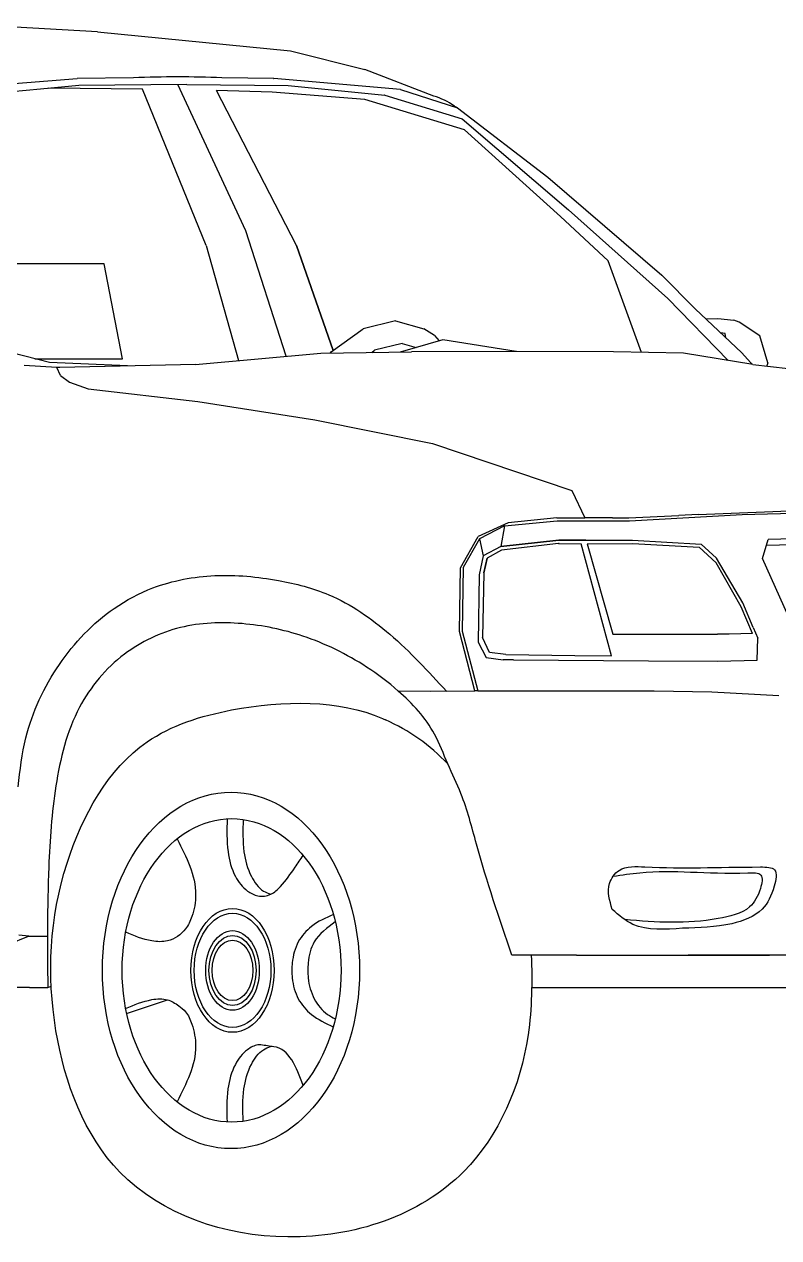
# Model space of a CAD drawing. Header units: metres. Extents: x -3392 to 1683, y -1 to 1954.
# Drawn here: x -441 to 769, y -1 to 1943 of the extents above; entities that cross this region are included whole.
import ezdxf

# ---------------------------------------------------------------- set-up
doc = ezdxf.new("R2010")
doc.units = ezdxf.units.M
doc.layers.add('ceco.net 244', color=7, linetype='Continuous')

msp = doc.modelspace()

# ---------------------------------------------------------------- linework, layer by layer
at = {"layer": 'ceco.net 244'}
for p, q in [((-323.2, 1931.4), (-535.6, 1943.5)), ((-323.2, 1931.4), (-14.1, 1900.8)), ((-14.1, 1900.8), (105.3, 1870.9)), ((215.7, 1828.2), (105.3, 1870.9)), ((-583.8, 1838.7), (-356, 1856.8)), ((-265.7, 1857.7), (-356, 1856.8)), ((-40.7, 1856.8), (-123.7, 1857.7)), ((-41.3, 1856.8), (-40.7, 1856.8)), ((162.3, 1838.7), (-40.7, 1856.8)), ((-414.8, 1839.5), (-526.1, 1829.1)), ((-353.4, 1845.3), (-414.8, 1839.5)), ((-401.1, 1840.8), (-401.6, 1840.7)), ((-401.1, 1840.8), (-401.5, 1840.8)), ((-250.9, 1839.5), (-401.1, 1840.8)), ((-180.2, 1847.1), (-353.4, 1845.3)), ((-180.1, 1847.1), (-353.4, 1845.3)), ((-149.2, 1588.7), (-250.9, 1839.5)), ((-85.5, 1612.3), (-194.5, 1846.9)), ((-180.2, 1847.1), (-17.6, 1845.3)), ((-180.1, 1847.1), (-17.6, 1845.3)), ((-43.5, 1834.8), (-132.6, 1837.5)), ((-4.2, 1588.8), (-132.6, 1837.5)), ((105.1, 1823.1), (-43.5, 1834.8)), ((-43.5, 1834.8), (-43.5, 1834.8)), ((-17.6, 1845.3), (137.1, 1829.7)), ((137.1, 1829.7), (137, 1829.8)), ((137.1, 1829.8), (261.5, 1792.1)), ((162.3, 1838.7), (253.6, 1809.4)), ((265.1, 1774.4), (105.1, 1823.1)), ((253.6, 1809.4), (248.7, 1812.2)), ((253.6, 1809.4), (398.8, 1698.5)), ((261.5, 1792.1), (431.9, 1646.2)), ((418.9, 1635.2), (265.1, 1774.4)), ((398.8, 1698.5), (581.2, 1541.2)), ((418.9, 1635.2), (418.8, 1635.2)), ((495.3, 1564.3), (418.9, 1635.2)), ((431.9, 1646.2), (590.9, 1503.8)), ((-20.7, 1411.5), (-85.5, 1612.3)), ((-149.2, 1588.7), (-97.1, 1404.6)), ((-4.2, 1588.8), (54.8, 1420.5)), ((54.8, 1420.5), (-4.2, 1588.8)), ((-312.5, 1559.6), (-474, 1559.6)), ((-283, 1407.5), (-312.5, 1559.6)), ((549, 1417.6), (495.3, 1564.3)), ((581.2, 1541.2), (635.1, 1487.6)), ((590.9, 1503.8), (688, 1404.8)), ((590.9, 1503.8), (590.9, 1503.8)), ((635.1, 1487.6), (709.4, 1417)), ((154.6, 1468.3), (102.6, 1455.3)), ((154.6, 1468.3), (199.8, 1455.3)), ((652.1, 1471.5), (671.3, 1471.8)), ((671.3, 1471.8), (697, 1469.2)), ((705.6, 1465.8), (697, 1469.2)), ((738.3, 1443.9), (705.6, 1465.8)), ((51.6, 1418.2), (102.6, 1455.3)), ((217.1, 1444.5), (199.8, 1455.3)), ((217.1, 1444.5), (224.3, 1436)), ((683.1, 1447.7), (675.7, 1449.1)), ((684.1, 1441.1), (683.1, 1447.7)), ((751.2, 1400.9), (738.3, 1443.9)), ((116.3, 1417.5), (120.9, 1420.9)), ((165.1, 1431.9), (120.9, 1420.9)), ((230.4, 1437.7), (162.1, 1418.1)), ((165.1, 1431.9), (187.6, 1425.4)), ((347.8, 1419), (230.4, 1437.7)), ((-400.3, 1401.5), (-460.5, 1417)), ((-400.4, 1401.5), (-460.5, 1417)), ((-423.8, 1407.5), (-283, 1407.5)), ((-274.9, 1395.8), (-400.4, 1401.5)), ((-166.2, 1398.4), (34.7, 1416.5)), ((-141.6, 1400.6), (-141.6, 1400.6)), ((34.7, 1416.5), (180.3, 1418.4)), ((50.4, 1416.7), (51.6, 1418.2)), ((349.1, 1419), (180.3, 1418.4)), ((503.8, 1418.4), (349.1, 1419)), ((616.1, 1416.5), (503.8, 1418.4)), ((727.3, 1398.4), (616.1, 1416.5)), ((723.7, 1401.5), (709.4, 1417)), ((723.7, 1401.5), (726.2, 1398.6)), ((751.2, 1400.9), (749.6, 1395.8)), ((-388.5, 1393.5), (-440.6, 1396.7)), ((-382.7, 1380.3), (-388.5, 1393.5)), ((-383.8, 1393.2), (-388.5, 1393.5)), ((-385.9, 1387.5), (-385.9, 1387.5)), ((-166.2, 1398.4), (-383.7, 1393.2)), ((-383.7, 1393.2), (-383.7, 1393.2)), ((-383.7, 1393.2), (-383.7, 1393.2)), ((-166.2, 1398.4), (-166.1, 1398.4)), ((727.3, 1398.4), (963.5, 1371.1)), ((-382.7, 1380.3), (-368, 1370)), ((-368, 1370), (-338.4, 1359)), ((-338.4, 1359), (-162.2, 1338.8)), ((-162.2, 1338.8), (25.1, 1309.3)), ((-162.2, 1338.8), (-162.2, 1338.8)), ((25.1, 1309.3), (213.7, 1271.4)), ((213.7, 1271.4), (437, 1196.2)), ((213.8, 1271.4), (437, 1196.2)), ((281.4, 1248.6), (281.5, 1248.6)), ((312.2, 1238.2), (312.2, 1238.3)), ((437, 1196.2), (457.8, 1152.4)), ((329, 1139.4), (413.8, 1147.7)), ((413.1, 1152.5), (334.9, 1144.6)), ((413.1, 1152.5), (457.8, 1152.3)), ((413.4, 1147.7), (413.8, 1147.7)), ((413.8, 1147.7), (529.6, 1147.6)), ((502.3, 1152.3), (457.8, 1152.3)), ((457.8, 1152.3), (457.8, 1152.3)), ((464.1, 1152.4), (464.1, 1152.4)), ((502.3, 1152.3), (528.3, 1152.3)), ((528.2, 1152.3), (608.6, 1156.3)), ((529.6, 1147.6), (710.1, 1157.6)), ((529.6, 1147.6), (710.2, 1157.6)), ((639.9, 1157.9), (608.6, 1156.3)), ((639.9, 1157.9), (864.3, 1166.5)), ((710.1, 1157.6), (913.3, 1162.9)), ((334.9, 1144.6), (287.2, 1122.5)), ((329, 1139.4), (288.9, 1118.7)), ((329, 1139.4), (323.1, 1106.7)), ((258.4, 1072.3), (287.2, 1122.5)), ((288.9, 1118.7), (263.2, 1072.6)), ((288.9, 1118.7), (295.2, 1091.3)), ((416.1, 1116.4), (323.1, 1106.7)), ((323.1, 1106.7), (416.1, 1116.4)), ((416, 1111), (324.5, 1100.7)), ((416, 1116.4), (416.1, 1116.4)), ((416, 1111), (416.8, 1111)), ((416.8, 1111), (416, 1111)), ((416.1, 1116.4), (534.2, 1116.4)), ((459.8, 1116.4), (416.1, 1116.4)), ((416.1, 1116.4), (416.1, 1116.4)), ((416.9, 1111), (416.8, 1111)), ((416.9, 1111), (452.2, 1110.9)), ((500.5, 931.2), (452.2, 1110.9)), ((500.5, 931.2), (452.2, 1110.9)), ((461.7, 1110.9), (534.9, 1111)), ((461.7, 1110.9), (502.7, 965.8)), ((534.2, 1116.4), (644.2, 1110.2)), ((534.2, 1116.4), (534.2, 1116.4)), ((534.2, 1116.4), (534.2, 1116.4)), ((534.9, 1111), (641.3, 1105.3)), ((534.9, 1111), (534.9, 1111)), ((669.1, 1087.9), (644.2, 1110.2)), ((742.6, 1087.1), (752.1, 1117.9)), ((884, 1111.6), (749.1, 1108.3)), ((904.3, 1122), (752.1, 1117.9)), ((295.2, 1091.3), (288.4, 1061)), ((323.1, 1106.7), (295.2, 1091.3)), ((324.5, 1100.7), (301.4, 1088)), ((668.6, 1080.4), (641.3, 1105.3)), ((641.3, 1105.3), (641.3, 1105.3)), ((257.3, 970.2), (258.4, 1072.3)), ((263.2, 1072.6), (261.6, 970.8)), ((301.4, 1088), (296.3, 1064.1)), ((296.3, 1064.1), (301.4, 1088)), ((301.4, 1088), (301.4, 1088)), ((708.4, 1009.6), (668.6, 1080.4)), ((668.6, 1080.4), (668.6, 1080.4)), ((711.2, 1016.3), (669.1, 1087.9)), ((817.6, 919.8), (742.6, 1087.1)), ((288.4, 1061), (286.9, 953.3)), ((296.3, 1064.1), (294.1, 960.8)), ((711.3, 1016.3), (686.8, 1057.8)), ((-234.4, 1040), (-234.4, 1040)), ((711.2, 1016.4), (711.2, 1016.2)), ((727.9, 976.9), (711.3, 1016.3)), ((726.7, 966.8), (708.4, 1009.6)), ((727.9, 976.9), (735.2, 959.6)), ((281.8, 875.1), (257.3, 970.2)), ((261.6, 970.8), (286.5, 875.1)), ((261.6, 970.8), (261.6, 970.8)), ((286.9, 953.3), (299.9, 928.3)), ((305.3, 936.8), (294.1, 960.8)), ((294.1, 960.8), (294.1, 960.8)), ((502.7, 965.8), (554.4, 965.9)), ((502.7, 965.8), (502.7, 965.8)), ((554.4, 965.9), (670.6, 965.9)), ((554.4, 965.9), (554.4, 965.9)), ((689.5, 965.8), (670.6, 965.9)), ((726.7, 966.8), (689.5, 965.8)), ((689.5, 965.8), (689.5, 965.8)), ((734, 924.1), (735.2, 959.6)), ((331.1, 933.3), (305.3, 936.8)), ((305.3, 936.8), (305.3, 936.8)), ((299.9, 928.3), (327.1, 924.8)), ((343.5, 924.6), (327.1, 924.8)), ((327.1, 924.8), (327.1, 924.8)), ((331.1, 933.3), (442.1, 931.9)), ((331.1, 933.3), (331.1, 933.3)), ((343.5, 924.6), (560.1, 923)), ((442.1, 931.9), (500.5, 931.2)), ((560.1, 923), (671.2, 922.9)), ((560.1, 923), (560.1, 923)), ((560.1, 923), (560.1, 923)), ((671.2, 922.9), (734, 924.1)), ((734, 924.1), (734, 924.1)), ((159, 874.8), (159, 874.8)), ((211.2, 874.3), (159.1, 874.8)), ((236.1, 874.6), (211.2, 874.3)), ((236.1, 874.6), (281.8, 875.1)), ((286.5, 875.1), (281.8, 875.1)), ((286.5, 875.1), (454.8, 875.1)), ((454.8, 875.1), (568.9, 875.1)), ((568.9, 875.1), (661.7, 873.4)), ((661.7, 873.4), (768.7, 867.9)), ((768.7, 867.9), (768.7, 867.9)), ((768.7, 867.9), (768.8, 867.9)), ((-172, 513.3), (-172, 513.3)), ((-182.1, 493.6), (-182.1, 493.6)), ((-182.1, 493.6), (-182.1, 493.6)), ((-465.6, 469.1), (-433.8, 481.9)), ((-433.2, 481.9), (-449.3, 483.3)), ((-433.8, 481.9), (-403.4, 481.9)), ((444.4, 451.7), (340.8, 451.7)), ((444.4, 451.7), (623.6, 451.7)), ((609.7, 451.7), (753.9, 451.7)), ((779.2, 451.7), (623.6, 451.7)), ((1505.2, 451.7), (753.9, 451.7)), ((753.9, 451.7), (754, 451.7)), ((-432.1, 399.9), (-476.1, 399.9)), ((-432.1, 399.9), (-403, 399.9)), ((-403, 399.9), (-397.5, 401.9)), ((372.8, 399.9), (795.2, 399.9)), ((-276.5, 358), (-211.1, 379.9)), ((-182.1, 360.8), (-182.1, 360.8)), ((-182.1, 360.8), (-182.1, 360.8)), ((-172, 341.1), (-172, 341.1)), ((-166, 305.8), (-166, 305.8)), ((-114.1, 237), (-114.1, 237))]:
    msp.add_line(p, q, dxfattribs=at)
for centre, radius, start, end in [((-194.9, 147.9), 1711.2, 87.6143, 92.3699), ((186.7, 1726.2), 106.1, 54.1886, 74.1162), ((15.6, 548.7), 305.5, 43.2304, 66.312)]:
    msp.add_arc(centre, radius, start, end, dxfattribs=at)
for centre, major_axis, ratio in [((-109.2, 427.1), (0, 285.7), 0.721479), ((-108.2, 427.1), (0, 243.2), 0.721535), ((-106.8, 427.1), (0, -99.3), 0.672517), ((-106.8, 427.1), (0, -91.5), 0.672472), ((-106.8, 427), (0, -63.8), 0.672535), ((-106.8, 427), (0, -56.1), 0.672418), ((-106.8, 427.1), (0, -48.5), 0.672498)]:
    msp.add_ellipse(centre, major_axis=major_axis, ratio=ratio, dxfattribs=at)
for points in [[(-450.4, 721.3), (-438, 799.9), (-384.3, 917.4), (-296.5, 1007.2), (-234.4, 1040), (-135.1, 1059.8), (-33.1, 1051.9), (47.5, 1029.1), (145.4, 965.7), (236.1, 874.6)], [(340.8, 451.7), (284.2, 629.6), (259.4, 710.4), (238.2, 758), (217, 805.6), (159, 874.7), (108, 913.3), (6.1, 962.8), (-91.6, 982.8), (-190.3, 976.5), (-280.1, 933.8), (-352, 848.9), (-389.9, 722.8), (-401.4, 592.9), (-403, 399.9)], [(-115.4, 670.1), (-114, 617.3), (-102.2, 577.8), (-82.6, 554.3), (-66.3, 546.7), (-45.6, 549), (-29.9, 561.6), (-6.4, 592.5), (6.3, 611.3)], [(-89.7, 668.9), (-88.4, 617.3), (-76.6, 577.8), (-57, 554.3), (-45.6, 549)], [(-195.7, 637.9), (-165.9, 548.5), (-172, 513.3), (-182.1, 493.6), (-211, 474.5), (-235.9, 474.2), (-278, 488.4)], [(502, 524.8), (535, 500.8), (614.4, 494.5), (693.8, 501.9), (742.1, 525.2), (761.4, 561.9), (762.1, 588.2), (739.5, 592.8), (554.3, 593), (513, 587.3), (497.5, 566.3), (502, 524.8)], [(503.4, 578), (546.1, 583.6), (719.4, 583.4), (740.2, 579.8), (739.4, 558.5), (722, 528.8), (671.5, 510), (597.1, 504.1), (522, 508.5)], [(54.9, 516.6), (19.9, 497.6), (-1.3, 472.8), (-11.1, 439.3), (-11.1, 414.9), (-1.3, 381.4), (19.8, 356.6), (54.6, 336.5)], [(58, 504.8), (24.3, 472.8), (14.5, 439.3), (14.5, 414.9), (24.3, 381.4), (45.5, 356.6), (58, 349.4)], [(-278.1, 366.1), (-235.9, 380.2), (-211.1, 379.9), (-193.1, 370.3), (-182.1, 360.8), (-172, 341.1), (-166, 305.8), (-195.8, 216.4)], [(6.3, 242.8), (-40.7, 304.7), (-45.7, 305.2), (-66.3, 307.5), (-82.7, 300), (-102.2, 276.5), (-114.1, 237), (-115.5, 184.1)], [(-89.8, 185.3), (-88.5, 237), (-76.6, 276.5), (-57.1, 300), (-45.7, 305.2)]]:
    msp.add_spline(points, degree=3, dxfattribs=at)
msp.add_open_spline([(372.2, 451.7), (373.5, 409), (373.2, 285.8), (278.2, 61.6), (-13.7, -34.8), (-308.4, 65), (-409.5, 337.7), (-395.8, 588.7), (-280.5, 796.4), (-79.1, 859.7), (66.3, 861.2), (136.8, 829.3), (138.4, 828.5)], degree=3, knots=[0.03922, 0.03922, 0.03922, 0.03922, 0.1673, 0.408955, 0.710329, 0.998609, 1.247429, 1.516642, 1.749291, 1.894251, 2.136544, 2.142097, 2.142097, 2.142097, 2.142097], dxfattribs=at)

doc.saveas('drawing.dxf')
